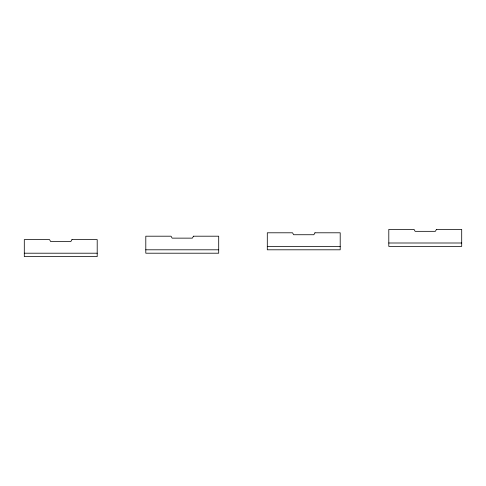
<?xml version="1.0" encoding="UTF-8"?>
<svg xmlns="http://www.w3.org/2000/svg" width="486" height="486" viewBox="0 0 486 486"><rect width="100%" height="100%" fill="white"/><g stroke="black" fill="none" stroke-linecap="round" stroke-linejoin="round"><path stroke-width="0.73" d="M388.8 243L461.7 243M267.3 246.402L340.2 246.402M145.8 249.804L218.7 249.804M24.3 253.206L97.2 253.206M71.977 239.598L70.853 241.542L50.647 241.542L49.523 239.598L24.3 239.598L24.3 256.608L97.2 256.608L97.2 239.598L71.977 239.598M193.477 236.196L192.353 238.14L172.147 238.14L171.023 236.196L145.8 236.196L145.8 253.206L218.7 253.206L218.7 236.196L193.477 236.196M314.977 232.794L313.853 234.738L293.647 234.738L292.523 232.794L267.3 232.794L267.3 249.804L340.2 249.804L340.2 232.794L314.977 232.794M436.477 229.392L435.353 231.336L415.147 231.336L414.023 229.392L388.8 229.392L388.8 246.402L461.7 246.402L461.7 229.392L436.477 229.392"/></g></svg>
